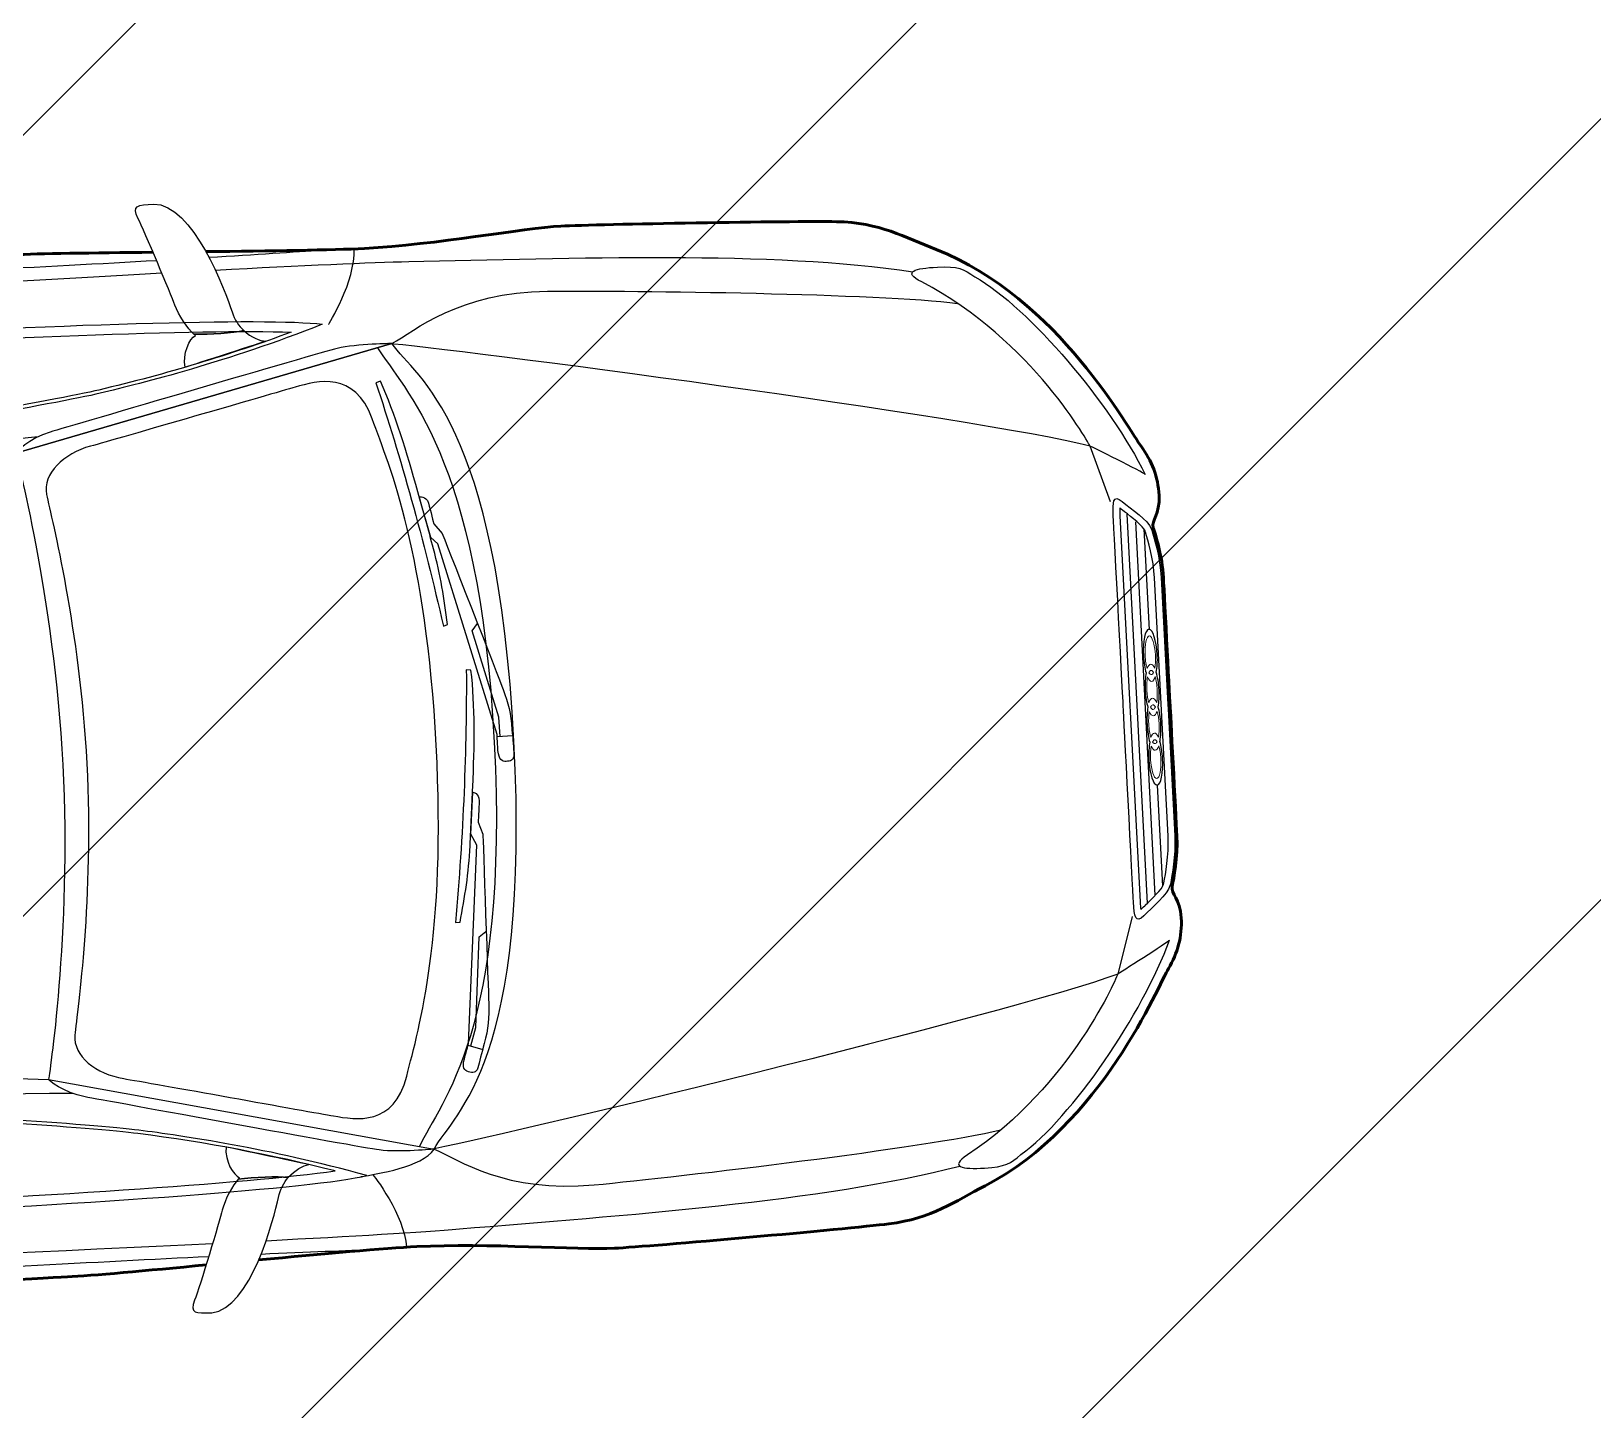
# Model space of a CAD drawing. Header units: millimetres. Extents: x 5637 to 6048, y 3385 to 3927.
# Drawn here: x 5659.998 to 5662.827, y 3677.666 to 3680.163 of the extents above; entities that cross this region are included whole.
import ezdxf

# ---------------------------------------------------------------- set-up
doc = ezdxf.new("R2010")
doc.units = ezdxf.units.MM
doc.layers.add('ground 1', color=7, linetype='Continuous', lineweight=30)
doc.layers.add('hatch', color=253, linetype='Continuous', lineweight=13)
doc.layers.add('plants1', color=7, linetype='Continuous', true_color=0x89ee5d)
pattern_1 = [(45, (2816.3681, -1263.7476), (-0.265165043, 0.265165043), []), (135, (2816.3681, -1263.7476), (-0.79549513, 0.265165043), [0.9375, -0.5625])]

# ---------------------------------------------------------------- blocks, each defined once
blk = doc.blocks.new('audi1')
at = {"lineweight": 53}
for points, knots in [([(431.399, 224.2089), (431.3942, 224.3254), (431.3898, 224.4385), (431.3898, 224.4963), (431.3898, 224.4963), (431.3898, 224.625), (431.4115, 224.7866), (431.4115, 224.8536), (431.4115, 224.8536), (431.4115, 224.9206), (431.3989, 225.2744), (431.3934, 225.3524), (431.3934, 225.3524), (431.388, 225.4304), (431.3588, 225.4747), (431.3336, 225.5302), (431.3336, 225.5302), (431.2357, 225.7461), (430.9855, 225.864), (430.9583, 225.8821), (430.9583, 225.8821), (430.9311, 225.9002), (430.9023, 225.9101), (430.8677, 225.9101), (430.8677, 225.9101), (430.8331, 225.9101), (430.8242, 225.893), (430.8097, 225.8966), (430.8097, 225.8966), (430.7952, 225.9002), (430.759, 225.9101), (430.719, 225.9101), (430.719, 225.9101), (430.679, 225.9101), (430.4848, 225.9101), (430.4848, 225.9101), (430.4848, 225.9101), (430.4848, 225.9101), (430.2905, 225.9101), (430.2505, 225.9101), (430.2505, 225.9101), (430.2105, 225.9101), (430.1743, 225.9002), (430.1598, 225.8966), (430.1598, 225.8966), (430.1453, 225.893), (430.1364, 225.9101), (430.1018, 225.9101), (430.1018, 225.9101), (430.0672, 225.9101), (430.0384, 225.9002), (430.0112, 225.8821), (430.0112, 225.8821), (429.984, 225.864), (429.7338, 225.7461), (429.6359, 225.5302), (429.6359, 225.5302), (429.6107, 225.4747), (429.5815, 225.4304), (429.5761, 225.3524), (429.5761, 225.3524), (429.5706, 225.2744), (429.558, 224.9206), (429.558, 224.8536), (429.558, 224.8536), (429.558, 224.7866), (429.5797, 224.625), (429.5797, 224.4963), (429.5797, 224.4963), (429.5797, 224.4385), (429.5753, 224.3254), (429.5705, 224.2089)], [0.1982765, 0.1982765, 0.1982765, 0.1982765, 0.2142857, 0.2142857, 0.2142857, 0.2142857, 0.25, 0.25, 0.25, 0.25, 0.2857143, 0.2857143, 0.2857143, 0.2857143, 0.3214286, 0.3214286, 0.3214286, 0.3214286, 0.3571429, 0.3571429, 0.3571429, 0.3571429, 0.3928571, 0.3928571, 0.3928571, 0.3928571, 0.4285714, 0.4285714, 0.4285714, 0.4285714, 0.4642857, 0.4642857, 0.4642857, 0.4642857, 0.5, 0.5, 0.5, 0.5, 0.5357143, 0.5357143, 0.5357143, 0.5357143, 0.5714286, 0.5714286, 0.5714286, 0.5714286, 0.6071429, 0.6071429, 0.6071429, 0.6071429, 0.6428571, 0.6428571, 0.6428571, 0.6428572, 0.6785714, 0.6785714, 0.6785714, 0.6785714, 0.7142857, 0.7142857, 0.7142857, 0.7142857, 0.75, 0.75, 0.75, 0.75, 0.7857143, 0.7857143, 0.7857143, 0.7857143, 0.8017235, 0.8017235, 0.8017235, 0.8017235]), ([(429.5665, 224.1133), (429.562, 224.004), (429.558, 223.9049), (429.558, 223.8614), (429.558, 223.8614), (429.558, 223.7599), (429.558, 223.0467), (429.558, 222.8945), (429.558, 222.8945), (429.558, 222.7423), (429.567, 222.1907), (429.5688, 222.0982), (429.5688, 222.0982), (429.5706, 222.0057), (429.5942, 221.895), (429.6051, 221.8587), (429.6051, 221.8587), (429.6159, 221.8225), (429.6377, 221.7517), (429.6649, 221.6628), (429.6649, 221.6628), (429.7066, 221.5123), (429.8052, 221.2838), (430.4848, 221.2764)], [0.8061201, 0.8061201, 0.8061201, 0.8061201, 0.8214286, 0.8214286, 0.8214286, 0.8214286, 0.8571429, 0.8571429, 0.8571429, 0.8571429, 0.8928571, 0.8928571, 0.8928571, 0.8928572, 0.9285714, 0.9285714, 0.9285714, 0.9285714, 0.9642857, 0.9642857, 0.9642857, 0.9642857, 1, 1, 1, 1]), ([(430.4848, 221.2764), (431.1643, 221.2838), (431.2629, 221.5123), (431.3046, 221.6628), (431.3046, 221.6628), (431.3318, 221.7517), (431.3536, 221.8225), (431.3644, 221.8587), (431.3644, 221.8587), (431.3753, 221.895), (431.3989, 222.0057), (431.4007, 222.0982), (431.4007, 222.0982), (431.4025, 222.1907), (431.4115, 222.7423), (431.4115, 222.8945), (431.4115, 222.8945), (431.4115, 223.0467), (431.4115, 223.7599), (431.4115, 223.8614), (431.4115, 223.8614), (431.4115, 223.9049), (431.4075, 224.004), (431.403, 224.1133)], [0, 0, 0, 0, 0.0357143, 0.0357143, 0.0357143, 0.0357143, 0.0714286, 0.0714286, 0.0714286, 0.0714286, 0.1071429, 0.1071429, 0.1071429, 0.1071429, 0.1428571, 0.1428571, 0.1428571, 0.1428572, 0.1785714, 0.1785714, 0.1785714, 0.1785714, 0.1938799, 0.1938799, 0.1938799, 0.1938799])]:
    blk.add_open_spline(points, degree=3, knots=knots, dxfattribs=at)
for points, knots in [([(429.6678, 225.5307), (429.6678, 225.4903), (429.6725, 225.4658), (429.6932, 225.5009), (429.6932, 225.5009), (429.8093, 225.6976), (430.0059, 225.7899), (430.0059, 225.7899), (430.0059, 225.7899), (430.0059, 225.7899), (430.0592, 225.8855), (430.0626, 225.8868), (430.0626, 225.8868), (429.9328, 225.8319), (429.7507, 225.6936), (429.6887, 225.5977), (429.6887, 225.5977), (429.6738, 225.5783), (429.6678, 225.5687), (429.6678, 225.5307)], [0, 0, 0, 0, 0.2, 0.2, 0.2, 0.2, 0.4, 0.4, 0.4, 0.4, 0.6, 0.6, 0.6, 0.6, 0.8, 0.8, 0.8, 0.8, 1, 1, 1, 1]), ([(430.5782, 225.8666), (430.566, 225.8666), (430.5554, 225.8678), (430.547, 225.8699), (430.547, 225.8699), (430.5386, 225.8678), (430.5272, 225.8666), (430.515, 225.8666), (430.515, 225.8666), (430.5028, 225.8666), (430.4921, 225.8678), (430.4837, 225.8697), (430.4837, 225.8697), (430.4761, 225.8678), (430.4647, 225.8666), (430.4533, 225.8666), (430.4533, 225.8666), (430.4411, 225.8666), (430.4297, 225.8678), (430.4213, 225.8699), (430.4213, 225.8699), (430.4129, 225.8678), (430.4022, 225.8666), (430.3901, 225.8666), (430.3901, 225.8666), (430.3641, 225.8666), (430.3428, 225.8721), (430.3428, 225.8791), (430.3428, 225.8791), (430.3428, 225.8859), (430.3641, 225.8916), (430.3901, 225.8916), (430.3901, 225.8916), (430.4022, 225.8916), (430.4129, 225.8902), (430.4213, 225.8883), (430.4213, 225.8883), (430.4297, 225.8902), (430.4411, 225.8916), (430.4533, 225.8916), (430.4533, 225.8916), (430.4647, 225.8916), (430.4761, 225.8904), (430.4837, 225.8883), (430.4837, 225.8883), (430.4921, 225.8904), (430.5028, 225.8916), (430.515, 225.8916), (430.515, 225.8916), (430.5285, 225.8916), (430.5432, 225.8892), (430.547, 225.8883), (430.547, 225.8883), (430.5554, 225.8902), (430.566, 225.8916), (430.5782, 225.8916), (430.5782, 225.8916), (430.6041, 225.8916), (430.6254, 225.8859), (430.6254, 225.8791), (430.6254, 225.8791), (430.6254, 225.8721), (430.6041, 225.8666), (430.5782, 225.8666)], [0, 0, 0, 0, 0.0625, 0.0625, 0.0625, 0.0625, 0.125, 0.125, 0.125, 0.125, 0.1875, 0.1875, 0.1875, 0.1875, 0.25, 0.25, 0.25, 0.25, 0.3125, 0.3125, 0.3125, 0.3125, 0.375, 0.375, 0.375, 0.375, 0.4375, 0.4375, 0.4375, 0.4375, 0.5, 0.5, 0.5, 0.5, 0.5625, 0.5625, 0.5625, 0.5625, 0.625, 0.625, 0.625, 0.625, 0.6875, 0.6875, 0.6875, 0.6875, 0.75, 0.75, 0.75, 0.75, 0.8125, 0.8125, 0.8125, 0.8125, 0.875, 0.875, 0.875, 0.875, 0.9375, 0.9375, 0.9375, 0.9375, 1, 1, 1, 1]), ([(431.3016, 225.5307), (431.3016, 225.4903), (431.297, 225.4658), (431.2763, 225.5009), (431.2763, 225.5009), (431.1602, 225.6976), (430.9635, 225.7899), (430.9635, 225.7899), (430.9635, 225.7899), (430.9635, 225.7899), (430.9103, 225.8855), (430.9069, 225.8868), (430.9069, 225.8868), (431.0367, 225.8319), (431.2188, 225.6936), (431.2808, 225.5977), (431.2808, 225.5977), (431.2957, 225.5783), (431.3016, 225.5687), (431.3016, 225.5307)], [0, 0, 0, 0, 0.2, 0.2, 0.2, 0.2, 0.4, 0.4, 0.4, 0.4, 0.6, 0.6, 0.6, 0.6, 0.8, 0.8, 0.8, 0.8, 1, 1, 1, 1]), ([(430.4848, 223.9015), (430.1772, 223.9015), (429.9166, 223.8459), (429.9166, 223.8459), (429.9166, 223.8459), (429.9166, 223.8459), (429.7544, 224.5367), (429.7544, 224.5367), (429.7544, 224.5367), (429.8192, 224.5784), (429.9038, 224.7198), (430.4848, 224.7198), (430.4848, 224.7198), (431.0657, 224.7198), (431.1503, 224.5784), (431.2151, 224.5367), (431.2151, 224.5367), (431.2151, 224.5367), (431.0529, 223.8459), (431.0529, 223.8459), (431.0529, 223.8459), (431.0529, 223.8459), (430.7923, 223.9015), (430.4848, 223.9015)], [0, 0, 0, 0, 0.166667, 0.166667, 0.166667, 0.166667, 0.333333, 0.333333, 0.333333, 0.333333, 0.5, 0.5, 0.5, 0.5, 0.666667, 0.666667, 0.666667, 0.666667, 0.833333, 0.833333, 0.833333, 0.833333, 1, 1, 1, 1]), ([(431.029, 224.6373), (431.0031, 224.6465), (430.9817, 224.6488), (430.9558, 224.6495), (430.9558, 224.6495), (430.9368, 224.6495), (430.6503, 224.6549), (430.6503, 224.6549), (430.6503, 224.6549), (430.6503, 224.6549), (430.6283, 224.6473), (430.6283, 224.6473), (430.6283, 224.6473), (430.6283, 224.6473), (430.6031, 224.6503), (430.5894, 224.6511), (430.5894, 224.6511), (430.5757, 224.6526), (430.5734, 224.6404), (430.5734, 224.6404), (430.5734, 224.6404), (430.5734, 224.6404), (430.6488, 224.6328), (430.6488, 224.6328), (430.6488, 224.6328), (430.6488, 224.6328), (430.6694, 224.6427), (430.6694, 224.6427), (430.6694, 224.6427), (430.6694, 224.6427), (431.0274, 224.6091), (431.0274, 224.6091), (431.0274, 224.6091), (431.0274, 224.6091), (431.0381, 224.6053), (431.0549, 224.6), (431.0549, 224.6), (431.0709, 224.5947), (431.0762, 224.5992), (431.0785, 224.6061), (431.0785, 224.6061), (431.0808, 224.6137), (431.0823, 224.6198), (431.0724, 224.6236), (431.0724, 224.6236), (431.0625, 224.6267), (431.0457, 224.632), (431.029, 224.6373)], [0, 0, 0, 0, 0.083333, 0.083333, 0.083333, 0.083333, 0.166667, 0.166667, 0.166667, 0.166667, 0.25, 0.25, 0.25, 0.25, 0.333333, 0.333333, 0.333333, 0.333333, 0.416667, 0.416667, 0.416667, 0.416667, 0.5, 0.5, 0.5, 0.5, 0.583333, 0.583333, 0.583333, 0.583333, 0.666667, 0.666667, 0.666667, 0.666667, 0.75, 0.75, 0.75, 0.75, 0.833333, 0.833333, 0.833333, 0.833333, 0.916667, 0.916667, 0.916667, 0.916667, 1, 1, 1, 1]), ([(431.2151, 224.5367), (431.2151, 224.5367), (431.0529, 223.8459), (431.0529, 223.8459), (431.0529, 223.8459), (431.0529, 223.8459), (431.0783, 223.871), (431.0876, 223.9104), (431.0876, 223.9104), (431.0968, 223.9498), (431.2044, 224.4001), (431.2114, 224.4371), (431.2114, 224.4371), (431.2183, 224.4742), (431.2151, 224.5367), (431.2151, 224.5367)], [0, 0, 0, 0, 0.25, 0.25, 0.25, 0.25, 0.5, 0.5, 0.5, 0.5, 0.75, 0.75, 0.75, 0.75, 1, 1, 1, 1])]:
    blk.add_open_spline(points, degree=3, knots=knots)
at = {"lineweight": 25}
for points, knots in [([(429.6678, 225.5307), (429.6678, 225.4903), (429.6725, 225.4658), (429.6932, 225.5009), (429.6932, 225.5009), (429.8093, 225.6976), (430.0059, 225.7899), (430.0059, 225.7899), (430.0059, 225.7899), (430.0059, 225.7899), (430.0592, 225.8855), (430.0626, 225.8868), (430.0626, 225.8868), (429.9328, 225.8319), (429.7507, 225.6936), (429.6887, 225.5977), (429.6887, 225.5977), (429.6738, 225.5783), (429.6678, 225.5687), (429.6678, 225.5307)], [0, 0, 0, 0, 0.2, 0.2, 0.2, 0.2, 0.4, 0.4, 0.4, 0.4, 0.6, 0.6, 0.6, 0.6, 0.8, 0.8, 0.8, 0.8, 1, 1, 1, 1]), ([(430.4809, 225.9061), (430.4809, 225.9061), (430.2505, 225.9061), (430.2505, 225.9061), (430.2505, 225.9061), (430.2135, 225.9061), (430.18, 225.8976), (430.1639, 225.8935), (430.1639, 225.8935), (430.1639, 225.8935), (430.1608, 225.8928), (430.1608, 225.8928), (430.1608, 225.8928), (430.1461, 225.8881), (430.1235, 225.8586), (430.1091, 225.8427), (430.1091, 225.8427), (430.0947, 225.8268), (430.1091, 225.8253), (430.1348, 225.8253), (430.1348, 225.8253), (430.1605, 225.8253), (430.4848, 225.8253), (430.4848, 225.8253), (430.4848, 225.8253), (430.4848, 225.8253), (430.809, 225.8253), (430.8347, 225.8253), (430.8347, 225.8253), (430.8604, 225.8253), (430.8748, 225.8268), (430.8604, 225.8427), (430.8604, 225.8427), (430.846, 225.8586), (430.8234, 225.8881), (430.8087, 225.8928), (430.8087, 225.8928), (430.8087, 225.8928), (430.8056, 225.8936), (430.8056, 225.8936), (430.8056, 225.8936), (430.7895, 225.8976), (430.756, 225.9061), (430.719, 225.9061), (430.719, 225.9061), (430.719, 225.9061), (430.4886, 225.9061), (430.4886, 225.9061), (430.4886, 225.9061), (430.4886, 225.9061), (430.4809, 225.9061), (430.4809, 225.9061)], [0, 0, 0, 0, 0.076923, 0.076923, 0.076923, 0.076923, 0.153846, 0.153846, 0.153846, 0.153846, 0.230769, 0.230769, 0.230769, 0.230769, 0.307692, 0.307692, 0.307692, 0.307692, 0.384615, 0.384615, 0.384615, 0.384615, 0.461538, 0.461538, 0.461538, 0.461538, 0.538462, 0.538462, 0.538462, 0.538462, 0.615385, 0.615385, 0.615385, 0.615385, 0.692308, 0.692308, 0.692308, 0.692308, 0.769231, 0.769231, 0.769231, 0.769231, 0.846154, 0.846154, 0.846154, 0.846154, 0.923077, 0.923077, 0.923077, 0.923077, 1, 1, 1, 1]), ([(430.8347, 225.8373), (430.8347, 225.8373), (430.8347, 225.8373), (430.8347, 225.8373), (430.8347, 225.8373), (430.8347, 225.8373), (430.1348, 225.8373), (430.1348, 225.8373), (430.1348, 225.8373), (430.1289, 225.8373), (430.1244, 225.8375), (430.1207, 225.8377), (430.1207, 225.8377), (430.1235, 225.841), (430.1279, 225.846), (430.1279, 225.846), (430.1279, 225.846), (430.1384, 225.8582), (430.156, 225.8786), (430.1644, 225.8813), (430.1644, 225.8813), (430.1644, 225.8813), (430.1668, 225.8819), (430.1668, 225.8819), (430.1668, 225.8819), (430.1825, 225.8859), (430.2151, 225.8941), (430.2505, 225.8941), (430.2505, 225.8941), (430.2505, 225.8941), (430.719, 225.8941), (430.719, 225.8941), (430.719, 225.8941), (430.7544, 225.8941), (430.787, 225.8859), (430.8027, 225.8819), (430.8027, 225.8819), (430.8027, 225.8819), (430.8058, 225.8811), (430.8058, 225.8811), (430.8058, 225.8811), (430.8135, 225.8787), (430.8311, 225.8582), (430.8416, 225.846), (430.8416, 225.846), (430.8416, 225.846), (430.846, 225.841), (430.8488, 225.8377), (430.8488, 225.8377), (430.8451, 225.8375), (430.8406, 225.8373), (430.8347, 225.8373)], [0, 0, 0, 0, 0.076923, 0.076923, 0.076923, 0.076923, 0.153846, 0.153846, 0.153846, 0.153846, 0.230769, 0.230769, 0.230769, 0.230769, 0.307692, 0.307692, 0.307692, 0.307692, 0.384615, 0.384615, 0.384615, 0.384615, 0.461538, 0.461538, 0.461538, 0.461538, 0.538462, 0.538462, 0.538462, 0.538462, 0.615385, 0.615385, 0.615385, 0.615385, 0.692308, 0.692308, 0.692308, 0.692308, 0.769231, 0.769231, 0.769231, 0.769231, 0.846154, 0.846154, 0.846154, 0.846154, 0.923077, 0.923077, 0.923077, 0.923077, 1, 1, 1, 1]), ([(431.3016, 225.5307), (431.3016, 225.4903), (431.297, 225.4658), (431.2763, 225.5009), (431.2763, 225.5009), (431.1602, 225.6976), (430.9635, 225.7899), (430.9635, 225.7899), (430.9635, 225.7899), (430.9635, 225.7899), (430.9103, 225.8855), (430.9069, 225.8868), (430.9069, 225.8868), (431.0367, 225.8319), (431.2188, 225.6936), (431.2808, 225.5977), (431.2808, 225.5977), (431.2957, 225.5783), (431.3016, 225.5687), (431.3016, 225.5307)], [0, 0, 0, 0, 0.2, 0.2, 0.2, 0.2, 0.4, 0.4, 0.4, 0.4, 0.6, 0.6, 0.6, 0.6, 0.8, 0.8, 0.8, 0.8, 1, 1, 1, 1]), ([(429.7544, 224.5367), (429.7332, 224.579), (429.6675, 224.6635), (429.6745, 224.8232), (429.6745, 224.8232), (429.6815, 224.9829), (429.7099, 225.4234), (429.7353, 225.5636)], [0, 0, 0, 0, 0.5, 0.5, 0.5, 0.5, 1, 1, 1, 1]), ([(431.2151, 224.5367), (431.2363, 224.579), (431.3019, 224.6635), (431.295, 224.8232), (431.295, 224.8232), (431.288, 224.9829), (431.2596, 225.4234), (431.2342, 225.5636)], [0, 0, 0, 0, 0.5, 0.5, 0.5, 0.5, 1, 1, 1, 1]), ([(429.6047, 224.2242), (429.6047, 224.382), (429.6055, 224.5077), (429.6076, 224.575), (429.6076, 224.575), (429.6169, 224.867), (429.6222, 225.2352), (429.6739, 225.4859)], [0.5897295, 0.5897295, 0.5897295, 0.5897295, 0.6666667, 0.6666667, 0.6666667, 0.6666667, 1, 1, 1, 1]), ([(431.3648, 224.2242), (431.3648, 224.382), (431.364, 224.5077), (431.3619, 224.575), (431.3619, 224.575), (431.3525, 224.867), (431.3473, 225.2352), (431.2956, 225.4859)], [0.5897296, 0.5897296, 0.5897296, 0.5897296, 0.6666667, 0.6666667, 0.6666667, 0.6666667, 1, 1, 1, 1]), ([(430.4848, 223.9015), (430.1772, 223.9015), (429.9166, 223.8459), (429.9166, 223.8459), (429.9166, 223.8459), (429.9166, 223.8459), (429.7544, 224.5367), (429.7544, 224.5367), (429.7544, 224.5367), (429.8192, 224.5784), (429.9038, 224.7198), (430.4848, 224.7198), (430.4848, 224.7198), (431.0657, 224.7198), (431.1503, 224.5784), (431.2151, 224.5367), (431.2151, 224.5367), (431.2151, 224.5367), (431.0529, 223.8459), (431.0529, 223.8459), (431.0529, 223.8459), (431.0529, 223.8459), (430.7923, 223.9015), (430.4848, 223.9015)], [0, 0, 0, 0, 0.166667, 0.166667, 0.166667, 0.166667, 0.333333, 0.333333, 0.333333, 0.333333, 0.5, 0.5, 0.5, 0.5, 0.666667, 0.666667, 0.666667, 0.666667, 0.833333, 0.833333, 0.833333, 0.833333, 1, 1, 1, 1]), ([(430.4637, 224.7174), (430.4355, 224.7174), (430.415, 224.7128), (430.3906, 224.7052), (430.3906, 224.7052), (430.3723, 224.6999), (430.1026, 224.6099), (430.1026, 224.6099), (430.1026, 224.6099), (430.1026, 224.6099), (430.0843, 224.5954), (430.0843, 224.5954), (430.0843, 224.5954), (430.0843, 224.5954), (430.06, 224.5909), (430.0462, 224.5878), (430.0462, 224.5878), (430.0325, 224.584), (430.0341, 224.5718), (430.0341, 224.5718), (430.0341, 224.5718), (430.0341, 224.5718), (430.1087, 224.5886), (430.1087, 224.5886), (430.1087, 224.5886), (430.1087, 224.5886), (430.1209, 224.6008), (430.1209, 224.6008), (430.1209, 224.6008), (430.1209, 224.6008), (430.4713, 224.6899), (430.4713, 224.6899), (430.4713, 224.6899), (430.4713, 224.6899), (430.4828, 224.6899), (430.5003, 224.6899), (430.5003, 224.6899), (430.5178, 224.6907), (430.5208, 224.6968), (430.5208, 224.7037), (430.5208, 224.7037), (430.5208, 224.7113), (430.5201, 224.7182), (430.5094, 224.7182), (430.5094, 224.7182), (430.4988, 224.7189), (430.4812, 224.7182), (430.4637, 224.7174)], [0, 0, 0, 0, 0.083333, 0.083333, 0.083333, 0.083333, 0.166667, 0.166667, 0.166667, 0.166667, 0.25, 0.25, 0.25, 0.25, 0.333333, 0.333333, 0.333333, 0.333333, 0.416667, 0.416667, 0.416667, 0.416667, 0.5, 0.5, 0.5, 0.5, 0.583333, 0.583333, 0.583333, 0.583333, 0.666667, 0.666667, 0.666667, 0.666667, 0.75, 0.75, 0.75, 0.75, 0.833333, 0.833333, 0.833333, 0.833333, 0.916667, 0.916667, 0.916667, 0.916667, 1, 1, 1, 1]), ([(430.4751, 224.6953), (430.4751, 224.6953), (430.4401, 224.6945), (430.4401, 224.6945), (430.4401, 224.6945), (430.4401, 224.6945), (430.2816, 224.6549), (430.2816, 224.6549), (430.2816, 224.6549), (430.2816, 224.6549), (430.2687, 224.6648), (430.2687, 224.6648)], [0, 0, 0, 0, 0.333333, 0.333333, 0.333333, 0.333333, 0.666667, 0.666667, 0.666667, 0.666667, 1, 1, 1, 1]), ([(429.7605, 224.5106), (429.8395, 224.5526), (429.9616, 224.6841), (430.4848, 224.6841), (430.4848, 224.6841), (431.0079, 224.6841), (431.13, 224.5526), (431.209, 224.5106)], [0, 0, 0, 0, 0.5, 0.5, 0.5, 0.5, 1, 1, 1, 1]), ([(430.3525, 224.6488), (430.418, 224.6533), (430.4896, 224.648), (430.5635, 224.6412), (430.5635, 224.6412), (430.5993, 224.6373), (430.6351, 224.6343), (430.6702, 224.6305), (430.6702, 224.6305), (430.7197, 224.6259), (430.7616, 224.616), (430.8073, 224.6053), (430.8073, 224.6053), (430.8073, 224.6053), (430.8073, 224.5969), (430.8073, 224.5969), (430.8073, 224.5969), (430.6519, 224.6191), (430.4904, 224.6343), (430.3517, 224.6404), (430.3517, 224.6404), (430.3517, 224.6404), (430.3525, 224.6488), (430.3525, 224.6488)], [0, 0, 0, 0, 0.166667, 0.166667, 0.166667, 0.166667, 0.333333, 0.333333, 0.333333, 0.333333, 0.5, 0.5, 0.5, 0.5, 0.666667, 0.666667, 0.666667, 0.666667, 0.833333, 0.833333, 0.833333, 0.833333, 1, 1, 1, 1]), ([(431.029, 224.6373), (431.0031, 224.6465), (430.9817, 224.6488), (430.9558, 224.6495), (430.9558, 224.6495), (430.9368, 224.6495), (430.6503, 224.6549), (430.6503, 224.6549), (430.6503, 224.6549), (430.6503, 224.6549), (430.6283, 224.6473), (430.6283, 224.6473), (430.6283, 224.6473), (430.6283, 224.6473), (430.6031, 224.6503), (430.5894, 224.6511), (430.5894, 224.6511), (430.5757, 224.6526), (430.5734, 224.6404), (430.5734, 224.6404), (430.5734, 224.6404), (430.5734, 224.6404), (430.6488, 224.6328), (430.6488, 224.6328), (430.6488, 224.6328), (430.6488, 224.6328), (430.6694, 224.6427), (430.6694, 224.6427), (430.6694, 224.6427), (430.6694, 224.6427), (431.0274, 224.6091), (431.0274, 224.6091), (431.0274, 224.6091), (431.0274, 224.6091), (431.0381, 224.6053), (431.0549, 224.6), (431.0549, 224.6), (431.0709, 224.5947), (431.0762, 224.5992), (431.0785, 224.6061), (431.0785, 224.6061), (431.0808, 224.6137), (431.0823, 224.6198), (431.0724, 224.6236), (431.0724, 224.6236), (431.0625, 224.6267), (431.0457, 224.632), (431.029, 224.6373)], [0, 0, 0, 0, 0.083333, 0.083333, 0.083333, 0.083333, 0.166667, 0.166667, 0.166667, 0.166667, 0.25, 0.25, 0.25, 0.25, 0.333333, 0.333333, 0.333333, 0.333333, 0.416667, 0.416667, 0.416667, 0.416667, 0.5, 0.5, 0.5, 0.5, 0.583333, 0.583333, 0.583333, 0.583333, 0.666667, 0.666667, 0.666667, 0.666667, 0.75, 0.75, 0.75, 0.75, 0.833333, 0.833333, 0.833333, 0.833333, 0.916667, 0.916667, 0.916667, 0.916667, 1, 1, 1, 1]), ([(431.032, 224.613), (431.032, 224.613), (430.9993, 224.6236), (430.9993, 224.6236), (430.9993, 224.6236), (430.9993, 224.6236), (430.8355, 224.6381), (430.8355, 224.6381), (430.8355, 224.6381), (430.8355, 224.6381), (430.8263, 224.6511), (430.8263, 224.6511)], [0, 0, 0, 0, 0.333333, 0.333333, 0.333333, 0.333333, 0.666667, 0.666667, 0.666667, 0.666667, 1, 1, 1, 1]), ([(429.8215, 224.5124), (429.8825, 224.536), (429.9518, 224.5535), (430.0249, 224.5695), (430.0249, 224.5695), (430.06, 224.5771), (430.095, 224.5855), (430.1293, 224.5924), (430.1293, 224.5924), (430.1773, 224.6031), (430.2207, 224.6069), (430.2679, 224.6107), (430.2679, 224.6107), (430.2679, 224.6107), (430.2702, 224.6031), (430.2702, 224.6031), (430.2702, 224.6031), (430.1156, 224.5764), (429.9579, 224.5413), (429.8238, 224.504), (429.8238, 224.504), (429.8238, 224.504), (429.8215, 224.5124), (429.8215, 224.5124)], [0, 0, 0, 0, 0.166667, 0.166667, 0.166667, 0.166667, 0.333333, 0.333333, 0.333333, 0.333333, 0.5, 0.5, 0.5, 0.5, 0.666667, 0.666667, 0.666667, 0.666667, 0.833333, 0.833333, 0.833333, 0.833333, 1, 1, 1, 1]), ([(430.4848, 223.945), (430.2406, 223.945), (430.0408, 223.9049), (429.9945, 223.8979), (429.9945, 223.8979), (429.9568, 223.8922), (429.9219, 223.9331), (429.9113, 223.982), (429.9113, 223.982), (429.9007, 224.031), (429.8333, 224.3168), (429.824, 224.3578), (429.824, 224.3578), (429.8147, 224.3988), (429.7989, 224.4663), (429.8888, 224.4941), (429.8888, 224.4941), (429.9787, 224.5219), (430.1377, 224.5788), (430.4848, 224.5788), (430.4848, 224.5788), (430.8318, 224.5788), (430.9908, 224.5219), (431.0807, 224.4941), (431.0807, 224.4941), (431.1706, 224.4663), (431.1548, 224.3988), (431.1455, 224.3578), (431.1455, 224.3578), (431.1362, 224.3168), (431.0688, 224.031), (431.0582, 223.982), (431.0582, 223.982), (431.0476, 223.9331), (431.0127, 223.8922), (430.975, 223.8979), (430.975, 223.8979), (430.9287, 223.9049), (430.7289, 223.945), (430.4848, 223.945)], [0, 0, 0, 0, 0.1, 0.1, 0.1, 0.1, 0.2, 0.2, 0.2, 0.2, 0.3, 0.3, 0.3, 0.3, 0.4, 0.4, 0.4, 0.4, 0.5, 0.5, 0.5, 0.5, 0.6, 0.6, 0.6, 0.6, 0.7, 0.7, 0.7, 0.7, 0.8, 0.8, 0.8, 0.8, 0.9, 0.9, 0.9, 0.9, 1, 1, 1, 1]), ([(429.7544, 224.5367), (429.7544, 224.5367), (429.9166, 223.8459), (429.9166, 223.8459), (429.9166, 223.8459), (429.9166, 223.8459), (429.8912, 223.871), (429.8819, 223.9104), (429.8819, 223.9104), (429.8727, 223.9498), (429.7651, 224.4001), (429.7581, 224.4371), (429.7581, 224.4371), (429.7512, 224.4742), (429.7544, 224.5367), (429.7544, 224.5367)], [0, 0, 0, 0, 0.25, 0.25, 0.25, 0.25, 0.5, 0.5, 0.5, 0.5, 0.75, 0.75, 0.75, 0.75, 1, 1, 1, 1]), ([(431.2151, 224.5367), (431.2151, 224.5367), (431.0529, 223.8459), (431.0529, 223.8459), (431.0529, 223.8459), (431.0529, 223.8459), (431.0783, 223.871), (431.0876, 223.9104), (431.0876, 223.9104), (431.0968, 223.9498), (431.2044, 224.4001), (431.2114, 224.4371), (431.2114, 224.4371), (431.2183, 224.4742), (431.2151, 224.5367), (431.2151, 224.5367)], [0, 0, 0, 0, 0.25, 0.25, 0.25, 0.25, 0.5, 0.5, 0.5, 0.5, 0.75, 0.75, 0.75, 0.75, 1, 1, 1, 1]), ([(429.7294, 222.4481), (429.733, 222.4197), (429.7506, 222.3939), (429.7694, 222.4481), (429.7694, 222.4481), (429.7882, 222.5022), (429.8188, 222.6129), (429.8282, 222.66), (429.8282, 222.66), (429.8376, 222.7071), (429.8659, 222.8625), (429.8706, 222.9402), (429.8706, 222.9402), (429.8753, 223.0179), (429.8706, 223.4159), (429.8706, 223.51), (429.8706, 223.51), (429.8706, 223.6042), (429.8306, 223.9268), (429.8165, 224.0045), (429.8165, 224.0045), (429.8023, 224.0822), (429.7717, 224.2376), (429.7128, 224.4127), (429.7128, 224.4127), (429.6776, 224.2188), (429.6823, 222.8178), (429.7294, 222.4481)], [0, 0, 0, 0, 0.142857, 0.142857, 0.142857, 0.142857, 0.285714, 0.285714, 0.285714, 0.285714, 0.428571, 0.428571, 0.428571, 0.428571, 0.571429, 0.571429, 0.571429, 0.571429, 0.714286, 0.714286, 0.714286, 0.714286, 0.857143, 0.857143, 0.857143, 0.857143, 1, 1, 1, 1]), ([(431.2401, 222.4481), (431.2365, 222.4197), (431.2189, 222.3939), (431.2001, 222.4481), (431.2001, 222.4481), (431.1813, 222.5022), (431.1507, 222.6129), (431.1413, 222.66), (431.1413, 222.66), (431.1319, 222.7071), (431.1036, 222.8625), (431.0989, 222.9402), (431.0989, 222.9402), (431.0942, 223.0179), (431.0989, 223.4159), (431.0989, 223.51), (431.0989, 223.51), (431.0989, 223.6042), (431.1389, 223.9268), (431.153, 224.0045), (431.153, 224.0045), (431.1672, 224.0822), (431.1978, 224.2376), (431.2567, 224.4127), (431.2567, 224.4127), (431.2919, 224.2188), (431.2872, 222.8178), (431.2401, 222.4481)], [0, 0, 0, 0, 0.142857, 0.142857, 0.142857, 0.142857, 0.285714, 0.285714, 0.285714, 0.285714, 0.428571, 0.428571, 0.428571, 0.428571, 0.571429, 0.571429, 0.571429, 0.571429, 0.714286, 0.714286, 0.714286, 0.714286, 0.857143, 0.857143, 0.857143, 0.857143, 1, 1, 1, 1]), ([(429.7473, 222.4496), (429.7473, 222.4496), (429.7473, 222.4496), (429.7473, 222.4496), (429.7473, 222.4496), (429.7486, 222.4392), (429.7514, 222.4332), (429.7535, 222.4302), (429.7535, 222.4302), (429.7556, 222.4328), (429.7593, 222.4385), (429.764, 222.452), (429.764, 222.452), (429.7824, 222.5048), (429.813, 222.6149), (429.8224, 222.6624), (429.8224, 222.6624), (429.8338, 222.7192), (429.8602, 222.8683), (429.8646, 222.9409), (429.8646, 222.9409), (429.868, 222.9978), (429.8664, 223.23), (429.8653, 223.3836), (429.8653, 223.3836), (429.8653, 223.3836), (429.8646, 223.51), (429.8646, 223.51), (429.8646, 223.51), (429.8646, 223.604), (429.8241, 223.9281), (429.8106, 224.0024), (429.8106, 224.0024), (429.7881, 224.1266), (429.7588, 224.2448), (429.7242, 224.3557), (429.7242, 224.3557), (429.6965, 224.0345), (429.7036, 222.7921), (429.7473, 222.4496)], [0, 0, 0, 0, 0.1, 0.1, 0.1, 0.1, 0.2, 0.2, 0.2, 0.2, 0.3, 0.3, 0.3, 0.3, 0.4, 0.4, 0.4, 0.4, 0.5, 0.5, 0.5, 0.5, 0.6, 0.6, 0.6, 0.6, 0.7, 0.7, 0.7, 0.7, 0.8, 0.8, 0.8, 0.8, 0.9, 0.9, 0.9, 0.9, 1, 1, 1, 1]), ([(431.2222, 222.4496), (431.2222, 222.4496), (431.2222, 222.4496), (431.2222, 222.4496), (431.2222, 222.4496), (431.2209, 222.4392), (431.2181, 222.4332), (431.216, 222.4302), (431.216, 222.4302), (431.2139, 222.4328), (431.2102, 222.4385), (431.2055, 222.452), (431.2055, 222.452), (431.1871, 222.5048), (431.1565, 222.6149), (431.1471, 222.6624), (431.1471, 222.6624), (431.1357, 222.7192), (431.1093, 222.8683), (431.1049, 222.9409), (431.1049, 222.9409), (431.1015, 222.9978), (431.1031, 223.23), (431.1042, 223.3836), (431.1042, 223.3836), (431.1042, 223.3836), (431.1049, 223.51), (431.1049, 223.51), (431.1049, 223.51), (431.1049, 223.604), (431.1454, 223.9281), (431.1589, 224.0024), (431.1589, 224.0024), (431.1814, 224.1266), (431.2107, 224.2448), (431.2453, 224.3557), (431.2453, 224.3557), (431.273, 224.0345), (431.2659, 222.7921), (431.2222, 222.4496)], [0, 0, 0, 0, 0.1, 0.1, 0.1, 0.1, 0.2, 0.2, 0.2, 0.2, 0.3, 0.3, 0.3, 0.3, 0.4, 0.4, 0.4, 0.4, 0.5, 0.5, 0.5, 0.5, 0.6, 0.6, 0.6, 0.6, 0.7, 0.7, 0.7, 0.7, 0.8, 0.8, 0.8, 0.8, 0.9, 0.9, 0.9, 0.9, 1, 1, 1, 1]), ([(429.7167, 224.2702), (429.7205, 224.2508), (429.7208, 224.2086), (429.7186, 224.1796), (429.7186, 224.1796), (429.7194, 224.1805), (429.7203, 224.1815), (429.7209, 224.1823), (429.7209, 224.1823), (429.7261, 224.1712), (429.7529, 224.1567), (429.7775, 224.1607), (429.7775, 224.1607), (429.7743, 224.1742), (429.7383, 224.3089), (429.7383, 224.3089), (429.7383, 224.3089), (429.7368, 224.2978), (429.7298, 224.2827), (429.7167, 224.2702)], [0, 0, 0, 0, 0.2, 0.2, 0.2, 0.2, 0.4, 0.4, 0.4, 0.4, 0.6, 0.6, 0.6, 0.6, 0.8, 0.8, 0.8, 0.8, 1, 1, 1, 1]), ([(431.2528, 224.2702), (431.249, 224.2508), (431.2487, 224.2086), (431.2509, 224.1796), (431.2509, 224.1796), (431.2501, 224.1805), (431.2492, 224.1815), (431.2486, 224.1823), (431.2486, 224.1823), (431.2434, 224.1712), (431.2166, 224.1567), (431.1919, 224.1607), (431.1919, 224.1607), (431.1952, 224.1742), (431.2312, 224.3089), (431.2312, 224.3089), (431.2312, 224.3089), (431.2326, 224.2978), (431.2397, 224.2827), (431.2528, 224.2702)], [0, 0, 0, 0, 0.2, 0.2, 0.2, 0.2, 0.4, 0.4, 0.4, 0.4, 0.6, 0.6, 0.6, 0.6, 0.8, 0.8, 0.8, 0.8, 1, 1, 1, 1]), ([(429.7167, 224.2702), (429.708, 224.2618), (429.6965, 224.2546), (429.6819, 224.2506), (429.6819, 224.2506), (429.6455, 224.2409), (429.4816, 224.1895), (429.4796, 224.1192), (429.4796, 224.1192), (429.4796, 224.0893), (429.4803, 224.0788), (429.5037, 224.0893), (429.5037, 224.0893), (429.5271, 224.0997), (429.6448, 224.1419), (429.6643, 224.1478), (429.6643, 224.1478), (429.6823, 224.1532), (429.7088, 224.169), (429.7186, 224.1796), (429.7186, 224.1796), (429.7208, 224.2086), (429.7205, 224.2508), (429.7167, 224.2702)], [0, 0, 0, 0, 0.166667, 0.166667, 0.166667, 0.166667, 0.333333, 0.333333, 0.333333, 0.333333, 0.5, 0.5, 0.5, 0.5, 0.666667, 0.666667, 0.666667, 0.666667, 0.833333, 0.833333, 0.833333, 0.833333, 1, 1, 1, 1]), ([(431.2528, 224.2702), (431.2615, 224.2618), (431.273, 224.2546), (431.2876, 224.2506), (431.2876, 224.2506), (431.324, 224.2409), (431.4879, 224.1895), (431.4899, 224.1192), (431.4899, 224.1192), (431.4899, 224.0893), (431.4892, 224.0788), (431.4658, 224.0893), (431.4658, 224.0893), (431.4424, 224.0997), (431.3247, 224.1419), (431.3052, 224.1478), (431.3052, 224.1478), (431.2872, 224.1532), (431.2607, 224.169), (431.2509, 224.1796), (431.2509, 224.1796), (431.2487, 224.2086), (431.249, 224.2508), (431.2528, 224.2702)], [0, 0, 0, 0, 0.166667, 0.166667, 0.166667, 0.166667, 0.333333, 0.333333, 0.333333, 0.333333, 0.5, 0.5, 0.5, 0.5, 0.666667, 0.666667, 0.666667, 0.666667, 0.833333, 0.833333, 0.833333, 0.833333, 1, 1, 1, 1]), ([(429.6967, 221.6609), (429.6626, 221.8317), (429.6263, 222.1776), (429.6201, 222.5378), (429.6201, 222.5378), (429.6156, 222.7985), (429.6062, 223.5958), (429.6049, 224.1272)], [0, 0, 0, 0, 0.3333333, 0.3333333, 0.3333333, 0.3333333, 0.5745436, 0.5745436, 0.5745436, 0.5745436]), ([(431.2727, 221.6609), (431.3069, 221.8317), (431.3432, 222.1776), (431.3494, 222.5378), (431.3494, 222.5378), (431.3539, 222.7985), (431.3633, 223.5958), (431.3646, 224.1272)], [0, 0, 0, 0, 0.3333333, 0.3333333, 0.3333333, 0.3333333, 0.5745436, 0.5745436, 0.5745436, 0.5745436]), ([(429.8893, 223.8881), (429.9137, 223.4486), (429.8908, 222.7575), (429.8855, 222.6172), (429.8855, 222.6172), (429.8802, 222.4769), (429.7943, 222.0005), (429.8572, 221.6818)], [0, 0, 0, 0, 0.5, 0.5, 0.5, 0.5, 1, 1, 1, 1]), ([(431.0802, 223.8881), (431.0558, 223.4486), (431.0787, 222.7575), (431.084, 222.6172), (431.084, 222.6172), (431.0893, 222.4769), (431.1752, 222.0005), (431.1123, 221.6818)], [0, 0, 0, 0, 0.5, 0.5, 0.5, 0.5, 1, 1, 1, 1])]:
    blk.add_open_spline(points, degree=3, knots=knots, dxfattribs=at)
for points in [[(430.1608, 225.8796), (430.1608, 225.8796), (430.3441, 225.8796), (430.3441, 225.8796)], [(430.8087, 225.8796), (430.8087, 225.8796), (430.6254, 225.8796), (430.6254, 225.8796)], [(430.8244, 225.8654), (430.8244, 225.8654), (430.1471, 225.8654), (430.1471, 225.8654)], [(430.8377, 225.8505), (430.8377, 225.8505), (430.1326, 225.8505), (430.1326, 225.8505)], [(430.1089, 225.8216), (430.1089, 225.8216), (430.0059, 225.7899), (430.0059, 225.7899)], [(430.8606, 225.8216), (430.8606, 225.8216), (430.9635, 225.7899), (430.9635, 225.7899)], [(430.0059, 225.7899), (429.9461, 225.5995), (429.7646, 224.6238), (429.754, 224.5285)], [(430.9635, 225.7899), (431.0234, 225.5995), (431.2049, 224.6238), (431.2155, 224.5285)], [(430.4751, 224.6899), (430.4751, 224.6899), (430.4744, 224.7182), (430.4744, 224.7182)], [(431.0305, 224.6076), (431.0305, 224.6076), (431.0396, 224.6343), (431.0396, 224.6343)], [(431.2579, 224.4015), (431.2544, 224.4333), (431.2469, 224.5123), (431.2151, 224.5367)], [(429.7141, 224.4237), (429.7141, 224.4237), (429.638, 224.4773), (429.5796, 224.4773)], [(431.2554, 224.4237), (431.2554, 224.4237), (431.3315, 224.4773), (431.3899, 224.4773)], [(429.581, 224.2139), (429.5804, 224.2994), (429.5795, 224.3698), (429.5783, 224.4189)], [(431.3885, 224.2139), (431.3891, 224.2994), (431.39, 224.3698), (431.3912, 224.4189)], [(429.5805, 223.4108), (429.5819, 223.6661), (429.5824, 223.9205), (429.5816, 224.1188)], [(431.389, 223.4108), (431.3876, 223.6661), (431.3871, 223.9205), (431.3879, 224.1188)], [(431.0381, 222.5611), (431.0381, 222.5611), (431.0155, 223.4614), (431.0529, 223.8459)]]:
    blk.add_open_spline(points, degree=3, dxfattribs=at)
at = {"lineweight": 18}
for points, knots in [([(430.5782, 225.8666), (430.566, 225.8666), (430.5554, 225.8678), (430.547, 225.8699), (430.547, 225.8699), (430.5386, 225.8678), (430.5272, 225.8666), (430.515, 225.8666), (430.515, 225.8666), (430.5028, 225.8666), (430.4921, 225.8678), (430.4837, 225.8697), (430.4837, 225.8697), (430.4761, 225.8678), (430.4647, 225.8666), (430.4533, 225.8666), (430.4533, 225.8666), (430.4411, 225.8666), (430.4297, 225.8678), (430.4213, 225.8699), (430.4213, 225.8699), (430.4129, 225.8678), (430.4022, 225.8666), (430.3901, 225.8666), (430.3901, 225.8666), (430.3641, 225.8666), (430.3428, 225.8721), (430.3428, 225.8791), (430.3428, 225.8791), (430.3428, 225.8859), (430.3641, 225.8916), (430.3901, 225.8916), (430.3901, 225.8916), (430.4022, 225.8916), (430.4129, 225.8902), (430.4213, 225.8883), (430.4213, 225.8883), (430.4297, 225.8902), (430.4411, 225.8916), (430.4533, 225.8916), (430.4533, 225.8916), (430.4647, 225.8916), (430.4761, 225.8904), (430.4837, 225.8883), (430.4837, 225.8883), (430.4921, 225.8904), (430.5028, 225.8916), (430.515, 225.8916), (430.515, 225.8916), (430.5285, 225.8916), (430.5432, 225.8892), (430.547, 225.8883), (430.547, 225.8883), (430.5554, 225.8902), (430.566, 225.8916), (430.5782, 225.8916), (430.5782, 225.8916), (430.6041, 225.8916), (430.6254, 225.8859), (430.6254, 225.8791), (430.6254, 225.8791), (430.6254, 225.8721), (430.6041, 225.8666), (430.5782, 225.8666)], [0, 0, 0, 0, 0.0625, 0.0625, 0.0625, 0.0625, 0.125, 0.125, 0.125, 0.125, 0.1875, 0.1875, 0.1875, 0.1875, 0.25, 0.25, 0.25, 0.25, 0.3125, 0.3125, 0.3125, 0.3125, 0.375, 0.375, 0.375, 0.375, 0.4375, 0.4375, 0.4375, 0.4375, 0.5, 0.5, 0.5, 0.5, 0.5625, 0.5625, 0.5625, 0.5625, 0.625, 0.625, 0.625, 0.625, 0.6875, 0.6875, 0.6875, 0.6875, 0.75, 0.75, 0.75, 0.75, 0.8125, 0.8125, 0.8125, 0.8125, 0.875, 0.875, 0.875, 0.875, 0.9375, 0.9375, 0.9375, 0.9375, 1, 1, 1, 1]), ([(430.355, 225.8791), (430.355, 225.8738), (430.3702, 225.8697), (430.3901, 225.8697), (430.3901, 225.8697), (430.3992, 225.8697), (430.4076, 225.8707), (430.4137, 225.8721), (430.4137, 225.8721), (430.4091, 225.8742), (430.406, 225.8764), (430.406, 225.8791), (430.406, 225.8791), (430.406, 225.8816), (430.4091, 225.8838), (430.4137, 225.8859), (430.4137, 225.8859), (430.4076, 225.8875), (430.3992, 225.8883), (430.3901, 225.8883), (430.3901, 225.8883), (430.3702, 225.8883), (430.355, 225.8842), (430.355, 225.8791)], [0, 0, 0, 0, 0.166667, 0.166667, 0.166667, 0.166667, 0.333333, 0.333333, 0.333333, 0.333333, 0.5, 0.5, 0.5, 0.5, 0.666667, 0.666667, 0.666667, 0.666667, 0.833333, 0.833333, 0.833333, 0.833333, 1, 1, 1, 1]), ([(430.4175, 225.8791), (430.4175, 225.8774), (430.419, 225.8762), (430.4213, 225.875), (430.4213, 225.875), (430.4236, 225.8762), (430.4251, 225.8774), (430.4251, 225.8791), (430.4251, 225.8791), (430.4251, 225.8805), (430.4236, 225.882), (430.4213, 225.8832), (430.4213, 225.8832), (430.419, 225.882), (430.4175, 225.8805), (430.4175, 225.8791)], [0, 0, 0, 0, 0.25, 0.25, 0.25, 0.25, 0.5, 0.5, 0.5, 0.5, 0.75, 0.75, 0.75, 0.75, 1, 1, 1, 1]), ([(430.4289, 225.8859), (430.4342, 225.8838), (430.4373, 225.8816), (430.4373, 225.8791), (430.4373, 225.8791), (430.4373, 225.8764), (430.4342, 225.8742), (430.4289, 225.8721), (430.4289, 225.8721), (430.4358, 225.8707), (430.4441, 225.8697), (430.4533, 225.8697), (430.4533, 225.8697), (430.4617, 225.8697), (430.47, 225.8705), (430.4761, 225.8719), (430.4761, 225.8719), (430.4708, 225.874), (430.4678, 225.8764), (430.4678, 225.8791), (430.4678, 225.8791), (430.4678, 225.8816), (430.4708, 225.884), (430.4761, 225.8861), (430.4761, 225.8861), (430.47, 225.8875), (430.4617, 225.8883), (430.4533, 225.8883), (430.4533, 225.8883), (430.4441, 225.8883), (430.4358, 225.8875), (430.4289, 225.8859)], [0, 0, 0, 0, 0.125, 0.125, 0.125, 0.125, 0.25, 0.25, 0.25, 0.25, 0.375, 0.375, 0.375, 0.375, 0.5, 0.5, 0.5, 0.5, 0.625, 0.625, 0.625, 0.625, 0.75, 0.75, 0.75, 0.75, 0.875, 0.875, 0.875, 0.875, 1, 1, 1, 1]), ([(430.4799, 225.8791), (430.4799, 225.8774), (430.4815, 225.876), (430.4837, 225.8746), (430.4837, 225.8746), (430.4868, 225.876), (430.4883, 225.8774), (430.4883, 225.8791), (430.4883, 225.8791), (430.4883, 225.8805), (430.4868, 225.8822), (430.4837, 225.8834), (430.4837, 225.8834), (430.4815, 225.8822), (430.4799, 225.8805), (430.4799, 225.8791)], [0, 0, 0, 0, 0.25, 0.25, 0.25, 0.25, 0.5, 0.5, 0.5, 0.5, 0.75, 0.75, 0.75, 0.75, 1, 1, 1, 1]), ([(430.4921, 225.8861), (430.4967, 225.884), (430.4997, 225.8816), (430.4997, 225.8791), (430.4997, 225.8791), (430.4997, 225.8764), (430.4967, 225.874), (430.4921, 225.8719), (430.4921, 225.8719), (430.4982, 225.8705), (430.5058, 225.8697), (430.515, 225.8697), (430.515, 225.8697), (430.5241, 225.8697), (430.5325, 225.8707), (430.5386, 225.8721), (430.5386, 225.8721), (430.534, 225.8742), (430.531, 225.8764), (430.531, 225.8791), (430.531, 225.8791), (430.531, 225.8816), (430.534, 225.8838), (430.5386, 225.8859), (430.5386, 225.8859), (430.5325, 225.8875), (430.5241, 225.8883), (430.515, 225.8883), (430.515, 225.8883), (430.5058, 225.8883), (430.4982, 225.8875), (430.4921, 225.8861)], [0, 0, 0, 0, 0.125, 0.125, 0.125, 0.125, 0.25, 0.25, 0.25, 0.25, 0.375, 0.375, 0.375, 0.375, 0.5, 0.5, 0.5, 0.5, 0.625, 0.625, 0.625, 0.625, 0.75, 0.75, 0.75, 0.75, 0.875, 0.875, 0.875, 0.875, 1, 1, 1, 1]), ([(430.5432, 225.8791), (430.5432, 225.8774), (430.5447, 225.8762), (430.547, 225.875), (430.547, 225.875), (430.5493, 225.8762), (430.55, 225.8774), (430.55, 225.8791), (430.55, 225.8791), (430.55, 225.8805), (430.5493, 225.882), (430.547, 225.8832), (430.547, 225.8832), (430.5447, 225.882), (430.5432, 225.8805), (430.5432, 225.8791)], [0, 0, 0, 0, 0.25, 0.25, 0.25, 0.25, 0.5, 0.5, 0.5, 0.5, 0.75, 0.75, 0.75, 0.75, 1, 1, 1, 1]), ([(430.5782, 225.8883), (430.5691, 225.8883), (430.5607, 225.8875), (430.5546, 225.8859), (430.5546, 225.8859), (430.5592, 225.8838), (430.5622, 225.8816), (430.5622, 225.8791), (430.5622, 225.8791), (430.5622, 225.8764), (430.5592, 225.8742), (430.5546, 225.8721), (430.5546, 225.8721), (430.5607, 225.8707), (430.5691, 225.8697), (430.5782, 225.8697), (430.5782, 225.8697), (430.598, 225.8697), (430.6133, 225.8738), (430.6133, 225.8791), (430.6133, 225.8791), (430.6133, 225.8842), (430.598, 225.8883), (430.5782, 225.8883)], [0, 0, 0, 0, 0.166667, 0.166667, 0.166667, 0.166667, 0.333333, 0.333333, 0.333333, 0.333333, 0.5, 0.5, 0.5, 0.5, 0.666667, 0.666667, 0.666667, 0.666667, 0.833333, 0.833333, 0.833333, 0.833333, 1, 1, 1, 1])]:
    blk.add_open_spline(points, degree=3, knots=knots, dxfattribs=at)

msp = doc.modelspace()

# ---------------------------------------------------------------- hatches: boundary and pattern name
at = {"layer": 'hatch'}
h = msp.add_hatch(dxfattribs=at)
h.set_pattern_fill('ANSI31', color=256, scale=8, style=0)
h.set_pattern_definition([(45, (2816.3681, -1263.7476), (-0.70710678, 0.70710678), [])])
edge = h.paths.add_edge_path()
edge.add_line((5656.4854, 3685.3128), (5668.3405, 3686.0648))
edge.add_line((5668.3405, 3686.0648), (5670.1754, 3660.0032))
edge.add_arc((5672.5146, 3660.3152), 2.3599, 187.5977, 340.4888)
edge.add_line((5674.7391, 3659.527), (5675.3393, 3652.2291))
edge.add_arc((5673.2441, 3650.7148), 2.5851, 35.8571, 162.8689)
edge.add_line((5670.7736, 3651.4763), (5671.8037, 3636.7946))
edge.add_line((5671.8037, 3636.7946), (5659.926, 3635.8929))
edge.add_line((5659.926, 3635.8929), (5658.5254, 3655.5852))
edge.add_line((5658.5254, 3655.5852), (5656.4854, 3685.3128))
at = {"layer": 'plants1'}
h = msp.add_hatch(dxfattribs=at)
h.set_pattern_fill('ANSI38', color=256, scale=3, style=0)
h.set_pattern_definition(pattern_1)
edge = h.paths.add_edge_path()
edge.add_line((5688.9739, 3727.2138), (5690.5207, 3727.3315))
edge.add_line((5690.5207, 3727.3315), (5676.3021, 3711.6241))
edge.add_line((5676.3021, 3711.6241), (5675.701, 3710.9514))
edge.add_line((5675.701, 3710.9514), (5675.2561, 3710.4168))
edge.add_line((5675.2561, 3710.4168), (5674.8168, 3709.7597))
edge.add_arc((5690.3255, 3699.0045), 18.8731, 145.25874, 181.13921)
edge.add_line((5671.4561, 3698.6292), (5671.9442, 3693.2098))
edge.add_line((5671.9442, 3693.2098), (5669.3489, 3689.9876))
edge.add_line((5669.3489, 3689.9876), (5669.3579, 3689.874))
edge.add_line((5669.3579, 3689.874), (5668.5192, 3689.8255))
edge.add_line((5668.5192, 3689.8255), (5668.3914, 3691.8644))
edge.add_line((5668.3914, 3691.8644), (5663.259, 3691.5427))
edge.add_line((5663.259, 3691.5427), (5663.5799, 3686.3936))
edge.add_line((5663.5799, 3686.3936), (5668.7104, 3686.7639))
edge.add_line((5668.7104, 3686.7639), (5668.613, 3688.3284))
edge.add_line((5668.613, 3688.3284), (5669.4763, 3688.3816))
edge.add_line((5669.4763, 3688.3816), (5670.1454, 3679.9487))
edge.add_line((5670.1454, 3679.9487), (5673.3892, 3675.5969))
edge.add_line((5673.3892, 3675.5969), (5674.6572, 3660.4104))
edge.add_arc((5672.1658, 3660.5469), 2.4952, 284.6644, 356.8641, ccw=False)
edge.add_arc((5672.6495, 3660.6584), 2.5297, 219.08, 273.3537, ccw=False)
edge.add_line((5670.6858, 3659.0637), (5668.7671, 3686.54))
edge.add_line((5668.7671, 3686.54), (5651.8696, 3685.3511))
edge.add_line((5651.8696, 3685.3511), (5651.9882, 3686.5842))
edge.add_line((5651.9882, 3686.5842), (5688.9739, 3727.2138))
h = msp.add_hatch(dxfattribs=at)
h.set_pattern_fill('ANSI38', color=256, scale=3, style=0)
h.set_pattern_definition(pattern_1)
edge = h.paths.add_edge_path()
edge.add_line((5656.3933, 3685.6791), (5659.933, 3635.8772))
edge.add_line((5659.933, 3635.8772), (5671.9144, 3636.7236))
edge.add_line((5671.9144, 3636.7236), (5672.7686, 3636.7306))
edge.add_line((5672.7686, 3636.7306), (5658.8421, 3632.2229))
edge.add_line((5658.8421, 3632.2229), (5648.5543, 3655.2329))
edge.add_line((5648.5543, 3655.2329), (5651.8696, 3685.3511))
edge.add_line((5651.8696, 3685.3511), (5656.402, 3685.6697))

# ---------------------------------------------------------------- linework, layer by layer
at = {"layer": 'ground 1', "lineweight": 5, "ltscale": 0.5}
msp.add_spline([(5661.5306, 3696.3817), (5663.6018, 3696.3286), (5664.6374, 3695.8774), (5666.7883, 3695.5324), (5668.6205, 3696.249), (5670.7979, 3698.3458), (5674.1968, 3700.2567), (5676.1353, 3701.5572), (5678.2596, 3701.9553), (5680.3042, 3701.3449), (5681.0478, 3700.7875), (5681.7382, 3699.9117), (5683.1517, 3697.3665), (5684.2404, 3694.4735), (5684.4528, 3693.1996), (5684.775, 3689.0491), (5684.8812, 3687.377), (5685.014, 3685.7049), (5685.1999, 3685.0148), (5685.7575, 3684.4044), (5688.0146, 3683.847), (5690.3514, 3684.0063), (5693.8366, 3684.0275), (5697.8473, 3684.2993), (5700.6344, 3683.5519), (5705.5288, 3681.1738), (5707.8401, 3679.679), (5710.8991, 3678.524), (5715.1817, 3678.3201), (5717.3091, 3678.1928), (5720.477, 3678.4039), (5726.7246, 3679.3889), (5732.2513, 3680.1694), (5738.7993, 3681.2502), (5745.9479, 3682.391), (5751.566, 3683.6115), (5756.492, 3684.8124), (5760.8773, 3686.1333), (5764.9623, 3686.6737)], degree=3, dxfattribs=at)

# ---------------------------------------------------------------- block references
at = {"rotation": 273}
msp.add_blockref('audi1', (5413.9307, 4097.0111), dxfattribs=at)

doc.saveas('drawing.dxf')
